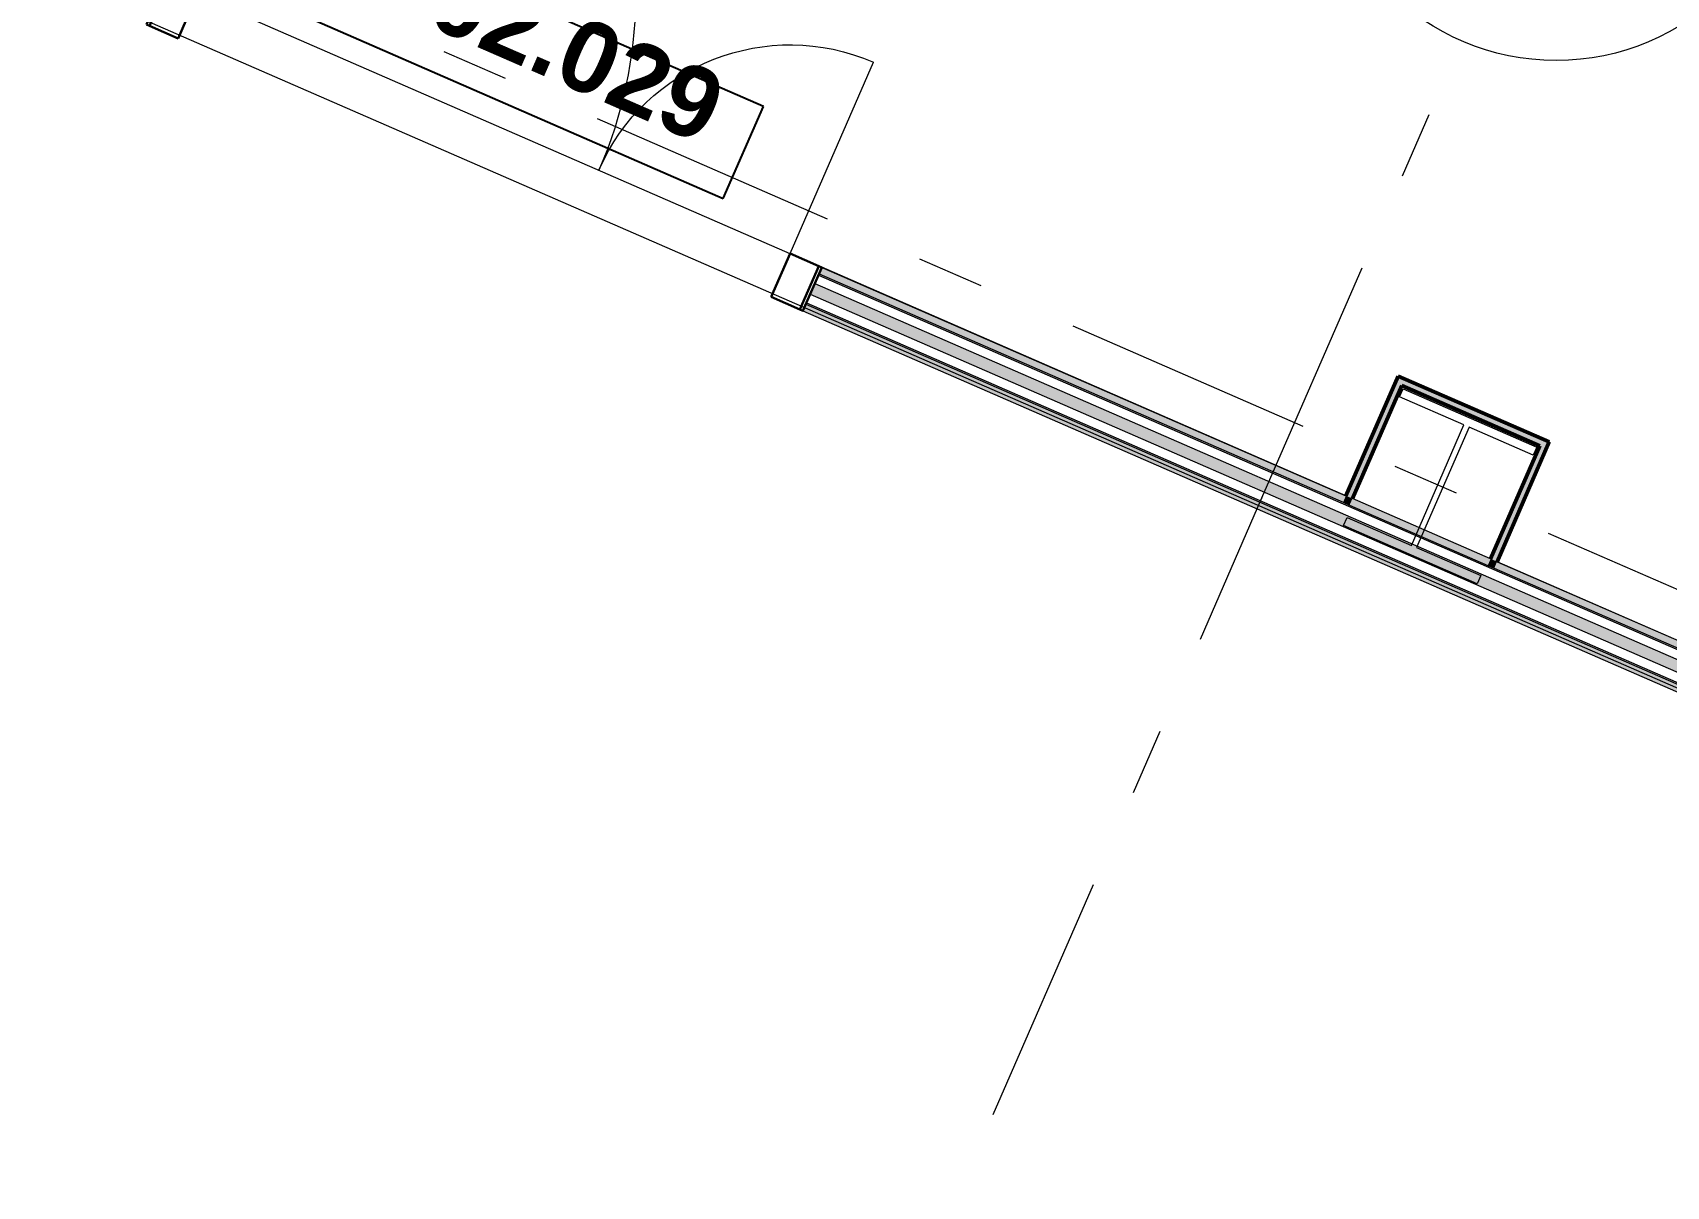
# Model space of a CAD drawing. Header units: millimetres. Extents: x -50172 to 68897, y -80883 to 956680.
# Drawn here: x -1737 to 1707, y -35632 to -33200 of the extents above; entities that cross this region are included whole.
import ezdxf
from ezdxf.enums import TextEntityAlignment as Align

# ---------------------------------------------------------------- set-up
doc = ezdxf.new("R2010")
doc.units = ezdxf.units.MM
doc.header["$MEASUREMENT"] = 0
doc.linetypes.add('Double Dashed', pattern=[1093.611073, 529.166651, -211.666656, 141.111112, -211.666656])
for name, color, linetype in [('A-25-M_Wall_Int', 7, 'Continuous'), ('COLUMN.IFC Import', 7, 'Continuous'), ('New_A-05-M_Gross_Int_Circulation', 7, 'Continuous'), ('New_A-15-MG_Structural_Grid_Phase_2', 7, 'Continuous'), ('New_A-25-M_Wall_Int', 7, 'Continuous'), ('New_A-35-M_FFE-Zone', 7, 'Continuous'), ('New_ArchiCAD Door Markers', 7, 'Continuous'), ('New_ArchiCAD Doors', 7, 'Continuous')]:
    doc.layers.add(name, color=color, linetype=linetype)
for name, color, linetype, lineweight, true_color in [('A-25-M_Wall_Int_Pen_No__107', 7, 'Continuous', 15, 0xa6a6a6), ('A-25-M_Wall_Int_Pen_No__27', 7, 'Continuous', 50, 0x2a2a2a), ('New_A-05-M_Gross_Int_Circulation_Pen_No__74', 7, 'Continuous', 20, 0x606060), ('New_A-15-MG_Structural_Grid_Phase_2_Pen_No__222', 7, 'Continuous', 13, 0x65af33), ('New_A-25-M_Wall_Int_Pen_No__107', 7, 'Continuous', 15, 0xa6a6a6), ('New_A-35-M_FFE-Zone_Pen_No__74', 7, 'Continuous', 20, 0x606060), ('New_ArchiCAD Doors_Pen_No__43', 7, 'Continuous', 30, 0x444444), ('New_ArchiCAD Doors_Pen_No__63', 7, 'Continuous', 20, 0x606060)]:
    doc.layers.add(name, color=color, linetype=linetype, lineweight=lineweight, true_color=true_color)
for name, color, linetype, lineweight in [('COLUMN.IFC Import_Pen_No__2', 8, 'Continuous', 15), ('New_A-25-M_Wall_Int_Pen_No__1', 7, 'Continuous', 13), ('New_ArchiCAD Door Markers_Pen_No__1', 7, 'Continuous', 13), ('New_ArchiCAD Door Markers_Pen_No__5', 7, 'Continuous', 25), ('New_ArchiCAD Doors_Pen_No__1', 7, 'Continuous', 13), ('New_ArchiCAD Zone Stamps_Pen_No__9', 7, 'Continuous', 13)]:
    doc.layers.add(name, color=color, linetype=linetype, lineweight=lineweight)
doc.styles.add('GENERATED_STYLE_1', font='')
doc.styles.add('GENERATED_STYLE_2', font='')
doc.styles.add('GENERATED_STYLE_3', font='')
doc.styles.add('GENERATED_STYLE_4', font='')
doc.styles.get('GENERATED_STYLE_1').set_extended_font_data('Swis721 BT', bold=True)
doc.styles.get('GENERATED_STYLE_2').set_extended_font_data('Arial', bold=True)
doc.styles.get('GENERATED_STYLE_3').set_extended_font_data('Arial')
doc.styles.get('GENERATED_STYLE_4').set_extended_font_data('Swis721 BT')

# ---------------------------------------------------------------- blocks, each defined once
blk = doc.blocks.new('Corridor 01- Second_INB 2350_10_1', base_point=(8528.9, -39020.1))
at = {"layer": 'New_A-05-M_Gross_Int_Circulation_Pen_No__74', "linetype": 'Continuous'}
blk.add_line((15105.3, -40414), (-6217.1, -31116.4), dxfattribs=at)
at = {"layer": 'New_ArchiCAD Zone Stamps_Pen_No__9'}
for tag, height, style, p in [('ROOM_NAME', 250, 'GENERATED_STYLE_2', (7477.6, -37365.2)), ('zoneNameLine2', 250, 'GENERATED_STYLE_2', (7289.2, -37797.4)), ('ROOM_NUMBER', 200, 'GENERATED_STYLE_3', (7100.8, -38218.1)), ('measuredAreaCode', 200, 'GENERATED_STYLE_3', (6943.7, -38578.2)), ('ROOM_HOLES_PRM', 200, 'GENERATED_STYLE_3', (7251.1, -38712.2)), ('DUMMY_649', 200, 'GENERATED_STYLE_3', (7740.5, -38925.6)), ('DUMMY_650', 133.3, 'GENERATED_STYLE_3', (8019.8, -39032.1))]:
    blk.add_attdef(tag, text='', height=height, rotation=336.4404, dxfattribs=dict(at, style=style)).set_placement(p, align=Align.TOP_LEFT)
blk = doc.blocks.new('Final Year Project Area_INB 2304_14_1', base_point=(1437.2, -28649))
at = {"layer": 'New_A-35-M_FFE-Zone_Pen_No__74', "linetype": 'Continuous'}
for p, q in [((-1869.4, -32911.2), (1031.8, -34176.3)), ((1031.8, -34176.3), (1141.9, -33923.9)), ((1141.9, -33923.9), (1460.7, -34062.9)), ((1460.7, -34062.9), (1350.6, -34315.3)), ((1350.6, -34315.3), (1962.2, -34582))]:
    blk.add_line(p, q, dxfattribs=at)
at = {"layer": 'New_ArchiCAD Zone Stamps_Pen_No__9'}
for tag, height, style, p in [('zoneNameLine2', 250, 'GENERATED_STYLE_2', (642.7, -31588.2)), ('ROOM_NAME', 250, 'GENERATED_STYLE_2', (210.5, -31399.8)), ('DUMMY_650', 200, 'GENERATED_STYLE_3', (1782.3, -31125.5)), ('measuredAreaCode', 200, 'GENERATED_STYLE_3', (1434.9, -31922.2)), ('ROOM_NUMBER', 200, 'GENERATED_STYLE_3', (1074.8, -31765.2)), ('DUMMY_651', 133.3, 'GENERATED_STYLE_3', (1904.1, -30831)), ('DUMMY_649', 200, 'GENERATED_STYLE_3', (1568.9, -31614.8))]:
    blk.add_attdef(tag, text='', height=height, rotation=66.4404, dxfattribs=dict(at, style=style)).set_placement(p, align=Align.TOP_LEFT)
blk = doc.blocks.new('*X278')
at = {"layer": 'New_A-25-M_Wall_Int_Pen_No__107', "linetype": 'Continuous'}
blk.add_hatch(color=256, dxfattribs=at).paths.add_polyline_path([(-87.6, -33728.5), (-97.6, -33751.5), (3986.2, -35532.2), (3996.2, -35509.3)])
blk = doc.blocks.new('Double Door Asymmetric 19_4')
at = {"layer": 'New_ArchiCAD Doors_Pen_No__1', "linetype": 'Continuous'}
for p, q in [((-755, 0), (-755, -15)), ((755, 0), (755, -15)), ((-755, -15), (-755, -18)), ((-755, -18), (-755, -37)), ((755, -15), (755, -18)), ((755, -18), (755, -37)), ((-755, -37), (-755, -62)), ((-755, -62), (-755, -82)), ((755, -37), (755, -62)), ((755, -62), (755, -82)), ((-755, -82), (-755, -85)), ((-755, -85), (-755, -100)), ((755, -82), (755, -85)), ((755, -85), (755, -100))]:
    blk.add_line(p, q, dxfattribs=at)
at = {"layer": 'New_ArchiCAD Doors_Pen_No__43', "linetype": 'Continuous'}
for p, q in [((-748, 0), (-755, 0)), ((-755, 0), (-755, -100)), ((-682, 0), (-748, 0)), ((-748, 0), (-748, -100)), ((-682, -100), (-682, 0)), ((748, 0), (682, 0)), ((682, 0), (682, -100)), ((748, 0), (755, 0)), ((748, -100), (748, 0)), ((755, 0), (755, -100)), ((-748, -100), (-755, -100)), ((-748, -100), (-682, -100)), ((682, -100), (748, -100)), ((748, -100), (755, -100))]:
    blk.add_line(p, q, dxfattribs=at)
at = {"layer": 'New_ArchiCAD Doors_Pen_No__63', "linetype": 'Continuous'}
for p, q in [((682, 0), (682, 924)), ((-682, 0), (-682, 440))]:
    blk.add_line(p, q, dxfattribs=at)
for centre, radius, start, end in [((682, 0), 924, 90, 180), ((-682, 0), 440, 0, 90)]:
    blk.add_arc(centre, radius, start, end, dxfattribs=at)
blk = doc.blocks.new('Door Stamp 17_18')
at = {"layer": 'New_ArchiCAD Door Markers_Pen_No__5', "linetype": 'Continuous'}
for p, q in [((506.5, 261.8), (-470.6, 261.8)), ((-470.6, 261.8), (-470.6, 50)), ((506.5, 50), (506.5, 261.8)), ((-470.6, 50), (506.5, 50)), ((-470.6, 50), (506.5, 50))]:
    blk.add_line(p, q, dxfattribs=at)
at = {"layer": 'New_ArchiCAD Door Markers_Pen_No__1', "style": 'GENERATED_STYLE_1'}
blk.add_attdef('AC_WIDO_ID', text='', height=150, dxfattribs=at).set_placement((-411.8, 94.2), align=Align.BOTTOM_LEFT)
blk = doc.blocks.new('Wall_36_1', base_point=(-6271.7, -30991.6))
at = {"layer": 'A-25-M_Wall_Int_Pen_No__107', "linetype": 'Continuous'}
for points in [[(1045.6, -34182.3), (1031.8, -34176.3), (1025.9, -34190.1), (1039.6, -34196.1)], [(1350.6, -34315.3), (1336.9, -34309.3), (1330.9, -34323.1), (1344.6, -34329.1)]]:
    blk.add_hatch(color=256, dxfattribs=at).paths.add_polyline_path(points)
at = {"layer": 'New_A-25-M_Wall_Int_Pen_No__107', "linetype": 'Continuous', "lineweight": 0, "true_color": 0x535353}
for points in [[(-78.8, -33708.4), (-80, -33711.1), (4003.8, -35491.9), (4005, -35489.1)], [(-105.6, -33769.8), (-106.8, -33772.5), (3977, -35553.3), (3978.2, -35550.5)]]:
    blk.add_hatch(color=251, dxfattribs=at).paths.add_polyline_path(points)
at = {"layer": 'New_A-25-M_Wall_Int_Pen_No__107', "linetype": 'Continuous'}
for points in [[(-72.8, -33694.6), (-78.8, -33708.4), (1025.9, -34190.1), (1031.8, -34176.3)], [(-106.8, -33772.5), (-112.8, -33786.3), (3971, -35567), (3977, -35553.3)], [(1336.9, -34309.3), (1045.6, -34182.3), (1039.6, -34196.1), (1330.9, -34323.1)], [(1350.6, -34315.3), (1344.6, -34329.1), (4005, -35489.1), (4011, -35475.4)]]:
    blk.add_hatch(color=256, dxfattribs=at).paths.add_polyline_path(points)
at = {"layer": 'New_A-25-M_Wall_Int_Pen_No__1', "linetype": 'Continuous'}
for p, q in [((-80, -33711.1), (-87.6, -33728.5)), ((-78.8, -33708.4), (-80, -33711.1)), ((-80, -33711.1), (4003.8, -35491.9)), ((-72.8, -33694.6), (-78.8, -33708.4)), ((-78.8, -33708.4), (1025.9, -34190.1)), ((-97.6, -33751.5), (-105.6, -33769.8)), ((-87.6, -33728.5), (-97.6, -33751.5)), ((-97.6, -33751.5), (3986.2, -35532.2)), ((-87.6, -33728.5), (3996.2, -35509.3)), ((-106.8, -33772.5), (-112.8, -33786.3)), ((-105.6, -33769.8), (-106.8, -33772.5)), ((-106.8, -33772.5), (3977, -35553.3)), ((-105.6, -33769.8), (3978.2, -35550.5)), ((1025.9, -34190.1), (1039.6, -34196.1)), ((1039.6, -34196.1), (1330.9, -34323.1)), ((1330.9, -34323.1), (1344.6, -34329.1)), ((1344.6, -34329.1), (4005, -35489.1))]:
    blk.add_line(p, q, dxfattribs=at)
at = {"layer": 'New_A-25-M_Wall_Int_Pen_No__1', "linetype": 'Continuous', "flags": 128}
for points in [[(1031.8, -34176.3), (-72.8, -33694.6)], [(-112.8, -33786.3), (3971, -35567)], [(1336.9, -34309.3), (1045.6, -34182.3)], [(4011, -35475.4), (1350.6, -34315.3)]]:
    blk.add_lwpolyline(points, dxfattribs=at)
at = {"layer": 'New_A-25-M_Wall_Int', "color": 250, "lineweight": 50, "true_color": 0x2a2a2a}
blk.add_blockref('*X278', (0, 0), dxfattribs=at)
at = {"layer": 'New_ArchiCAD Door Markers'}
ref = blk.add_blockref('Door Stamp 17_18', (-764.9, -33392.9), dxfattribs=dict(at, rotation=336.4404115839982))
ref.add_attrib('AC_WIDO_ID', 'ID02.029', dxfattribs={"layer": 'New_ArchiCAD Door Markers_Pen_No__1', "color": 7, "height": 150, "rotation": 336.4404, "style": 'GENERATED_STYLE_1'}).set_placement((-1122.3, -33138.3), align=Align.BOTTOM_LEFT)
at = {"layer": 'New_ArchiCAD Doors', "color": 251, "linetype": 'Continuous', "lineweight": 20, "true_color": 0x606060, "xscale": -1, "zscale": 1000, "rotation": 336.4404115839982}
blk.add_blockref('Double Door Asymmetric 19_4', (-764.9, -33392.9), dxfattribs=at)
blk = doc.blocks.new('Wall_187_1', base_point=(1045.6, -34182.3))
at = {"layer": 'A-25-M_Wall_Int_Pen_No__107', "linetype": 'Continuous'}
blk.add_hatch(color=256, dxfattribs=at).paths.add_polyline_path([(1045.6, -34182.3), (1149.7, -33943.6), (1141.9, -33923.9), (1031.8, -34176.3)])
at = {"layer": 'A-25-M_Wall_Int_Pen_No__27', "linetype": 'Continuous', "flags": 128}
for points in [[(1141.9, -33923.9), (1031.8, -34176.3)], [(1045.6, -34182.3), (1149.7, -33943.6)]]:
    blk.add_lwpolyline(points, dxfattribs=at)
blk = doc.blocks.new('Wall_188_1', base_point=(1149.7, -33943.6))
at = {"layer": 'A-25-M_Wall_Int_Pen_No__107', "linetype": 'Continuous'}
blk.add_hatch(color=256, dxfattribs=at).paths.add_polyline_path([(1149.7, -33943.6), (1440.9, -34070.7), (1460.7, -34062.9), (1141.9, -33923.9)])
at = {"layer": 'A-25-M_Wall_Int_Pen_No__27', "linetype": 'Continuous', "flags": 128}
for points in [[(1460.7, -34062.9), (1141.9, -33923.9)], [(1149.7, -33943.6), (1440.9, -34070.7)]]:
    blk.add_lwpolyline(points, dxfattribs=at)
blk = doc.blocks.new('Wall_189_1', base_point=(1440.9, -34070.7))
at = {"layer": 'A-25-M_Wall_Int_Pen_No__107', "linetype": 'Continuous'}
blk.add_hatch(color=256, dxfattribs=at).paths.add_polyline_path([(1440.9, -34070.7), (1336.9, -34309.3), (1350.6, -34315.3), (1460.7, -34062.9)])
at = {"layer": 'A-25-M_Wall_Int_Pen_No__27', "linetype": 'Continuous', "flags": 128}
for points in [[(1440.9, -34070.7), (1336.9, -34309.3)], [(1350.6, -34315.3), (1460.7, -34062.9)]]:
    blk.add_lwpolyline(points, dxfattribs=at)
blk = doc.blocks.new('Column 20')
at = {"layer": 'COLUMN.IFC Import_Pen_No__2', "linetype": 'Continuous'}
for p, q in [((-153.7, 157.25), (153.7, 157.25)), ((-153.7, 138.55), (-153.7, 157.25)), ((-6, 138.55), (-153.7, 138.55)), ((-6, -138.55), (-6, 138.55)), ((6, 138.55), (6, -138.55)), ((153.7, 138.55), (6, 138.55)), ((153.7, 157.25), (153.7, 138.55)), ((-153.7, -138.55), (-6, -138.55)), ((-153.7, -157.25), (-153.7, -138.55)), ((153.7, -157.25), (-153.7, -157.25)), ((6, -138.55), (153.7, -138.55)), ((153.7, -138.55), (153.7, -157.25))]:
    blk.add_line(p, q, dxfattribs=at)
blk = doc.blocks.new('Standard grid marker_28')
at = {"layer": 'New_A-15-MG_Structural_Grid_Phase_2_Pen_No__222', "linetype": 'Double Dashed'}
blk.add_line((705.1, 0), (53258.1, 0), dxfattribs=at)
at = {"layer": 'New_A-15-MG_Structural_Grid_Phase_2_Pen_No__222', "style": 'GENERATED_STYLE_4'}
for tag, p in [('AC_MarkerText_1_0', (-500, 38.7)), ('AC_MarkerText_1_1', (54463.2, 38.7))]:
    blk.add_attdef(tag, text='', height=350, rotation=180, dxfattribs=at).set_placement(p, align=Align.MIDDLE_CENTER)
blk = doc.blocks.new('Standard grid marker_42')
at = {"layer": 'New_A-15-MG_Structural_Grid_Phase_2_Pen_No__222', "linetype": 'Double Dashed'}
for p, q in [((1051.5, 0), (21061.3, 0)), ((21061.3, 0), (22112.8, 0))]:
    blk.add_line(p, q, dxfattribs=at)
at = {"layer": 'New_A-15-MG_Structural_Grid_Phase_2_Pen_No__222', "linetype": 'Continuous'}
blk.add_circle((22612.8, 0), 500, dxfattribs=at)
at = {"layer": 'New_A-15-MG_Structural_Grid_Phase_2_Pen_No__222', "linetype": 'Double Dashed'}
blk.add_point((21061.3, 0), dxfattribs=at)
blk.add_point((21061.3, 0), dxfattribs=at)
at = {"layer": 'New_A-15-MG_Structural_Grid_Phase_2_Pen_No__222', "style": 'GENERATED_STYLE_4'}
for tag, p in [('AC_MarkerText_1_0', (-500, 41.2)), ('AC_MarkerText_1_1', (22612.8, 41.2))]:
    blk.add_attdef(tag, text='', height=350, rotation=270, dxfattribs=at).set_placement(p, align=Align.MIDDLE_CENTER)

msp = doc.modelspace()

# ---------------------------------------------------------------- block references
at = {"layer": 'A-25-M_Wall_Int', "color": 250, "lineweight": 50, "true_color": 0x2a2a2a}
for name, p in [('Wall_187_1', (1045.6, -34182.3)), ('Wall_188_1', (1149.7, -33943.6)), ('Wall_189_1', (1440.9, -34070.7))]:
    msp.add_blockref(name, p, dxfattribs=at)
at = {"layer": 'COLUMN.IFC Import', "linetype": 'Continuous', "zscale": 1000, "rotation": 336.4404115839877}
msp.add_blockref('Column 20', (1230.7, -34156.2), dxfattribs=at)
at = {"layer": 'New_A-05-M_Gross_Int_Circulation', "linetype": 'Continuous'}
msp.add_blockref('Corridor 01- Second_INB 2350_10_1', (8528.9, -39020.1), dxfattribs=at)
at = {"layer": 'New_A-15-MG_Structural_Grid_Phase_2', "color": 8, "linetype": 'Continuous', "lineweight": 15, "zscale": 1000}
for name, p, rotation in [('Standard grid marker_28', (22639.6, -43491.3), 156.4404115839929), ('Standard grid marker_42', (-7563.3, -53486.5), 66.44041158399143)]:
    msp.add_blockref(name, p, dxfattribs=dict(at, rotation=rotation))
at = {"layer": 'New_A-25-M_Wall_Int', "color": 250, "lineweight": 50, "true_color": 0x2a2a2a}
msp.add_blockref('Wall_36_1', (-6271.7, -30991.6), dxfattribs=at)
at = {"layer": 'New_A-35-M_FFE-Zone', "linetype": 'Continuous'}
msp.add_blockref('Final Year Project Area_INB 2304_14_1', (1437.2, -28649), dxfattribs=at)

doc.saveas('drawing.dxf')
